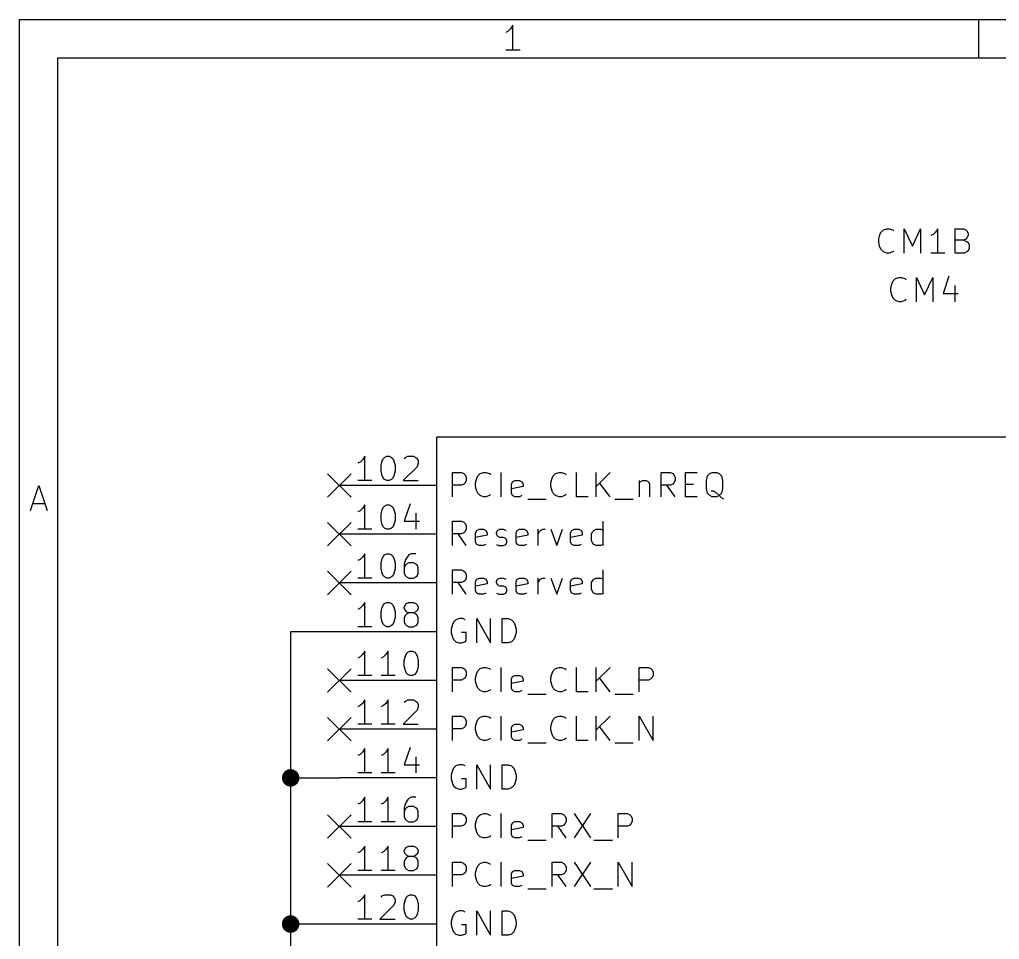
# Model space of a CAD drawing. Header units: millimetres. Extents: x 10 to 287, y -200 to -10.
# Drawn here: x 10 to 61.1, y -58 to -10 of the extents above; entities that cross this region are included whole.
import ezdxf

# ---------------------------------------------------------------- set-up
doc = ezdxf.new("R2010")
doc.units = ezdxf.units.MM
for name, color, linetype in [('BLUE', 174, 'CONTINUOUS'), ('GREENSIXTYFIVE', 129, 'CONTINUOUS'), ('LIGHTGREEN', 92, 'CONTINUOUS'), ('LIGHTRED', 12, 'CONTINUOUS'), ('RED', 14, 'CONTINUOUS')]:
    doc.layers.add(name, color=color, linetype=linetype)

msp = doc.modelspace()

# ---------------------------------------------------------------- linework, layer by layer
at = {"layer": 'BLUE', "linetype": 'CONTINUOUS'}
for p, q in [((26.0604, -33.6804), (27.2796, -34.8996)), ((27.2796, -33.6804), (26.0604, -34.8996)), ((26.0604, -36.2204), (27.2796, -37.4396)), ((27.2796, -36.2204), (26.0604, -37.4396)), ((26.0604, -38.7604), (27.2796, -39.9796)), ((27.2796, -38.7604), (26.0604, -39.9796)), ((26.0604, -43.8404), (27.2796, -45.0596)), ((27.2796, -43.8404), (26.0604, -45.0596)), ((26.0604, -46.3804), (27.2796, -47.5996)), ((27.2796, -46.3804), (26.0604, -47.5996)), ((26.0604, -51.4604), (27.2796, -52.6796)), ((27.2796, -51.4604), (26.0604, -52.6796)), ((26.0604, -54.0004), (27.2796, -55.2196)), ((27.2796, -54.0004), (26.0604, -55.2196))]:
    msp.add_line(p, q, dxfattribs=at)
at = {"layer": 'GREENSIXTYFIVE', "linetype": 'CONTINUOUS'}
for p, q in [((55.0334, -20.9597), (55.2148, -20.8992)), ((55.2148, -20.8992), (55.3357, -20.8992)), ((55.3357, -20.8992), (55.5172, -20.9597)), ((56.1219, -22.1692), (56.1219, -20.8992)), ((56.1219, -20.8992), (56.5453, -21.8064)), ((56.5453, -21.8064), (56.9686, -20.8992)), ((56.9686, -20.8992), (56.9686, -22.1692)), ((57.8757, -20.8992), (57.7548, -21.0807)), ((57.8757, -22.1692), (57.8757, -20.8992)), ((58.7828, -22.1692), (58.7828, -20.8992)), ((58.7828, -20.8992), (59.2062, -20.8992)), ((59.2062, -20.8992), (59.3271, -20.9597)), ((54.7915, -21.4435), (54.8519, -21.2016)), ((54.7915, -21.6249), (54.7915, -21.4435)), ((54.8519, -21.2016), (54.9124, -21.0807)), ((54.9124, -21.0807), (55.0334, -20.9597)), ((55.5172, -20.9597), (55.5776, -21.0202)), ((57.6338, -21.2016), (57.5129, -21.2621)), ((57.7548, -21.0807), (57.6338, -21.2016)), ((59.3271, -21.4435), (59.2062, -21.504)), ((59.3271, -20.9597), (59.3876, -21.0202)), ((59.3876, -21.383), (59.3271, -21.4435)), ((59.3876, -21.0202), (59.4481, -21.1411)), ((59.4481, -21.2621), (59.3876, -21.383)), ((59.4481, -21.1411), (59.4481, -21.2621)), ((54.8519, -21.8668), (54.7915, -21.6249)), ((54.9124, -21.9878), (54.8519, -21.8668)), ((59.2062, -21.504), (58.7828, -21.504)), ((59.2062, -21.504), (59.3876, -21.5645)), ((59.3876, -21.5645), (59.4481, -21.6249)), ((59.4481, -21.6249), (59.5085, -21.7459)), ((59.5085, -21.9273), (59.4481, -22.0483)), ((59.5085, -21.7459), (59.5085, -21.9273)), ((55.0334, -22.1088), (54.9124, -21.9878)), ((55.2148, -22.1692), (55.0334, -22.1088)), ((55.3357, -22.1692), (55.2148, -22.1692)), ((55.5172, -22.1088), (55.3357, -22.1692)), ((55.5776, -22.0483), (55.5172, -22.1088)), ((58.2386, -22.1692), (57.5129, -22.1692)), ((59.2666, -22.1692), (58.7828, -22.1692)), ((59.3876, -22.1088), (59.2666, -22.1692)), ((59.4481, -22.0483), (59.3876, -22.1088)), ((55.6684, -23.4997), (55.8498, -23.4392)), ((55.8498, -23.4392), (55.9707, -23.4392)), ((55.9707, -23.4392), (56.1522, -23.4997)), ((56.7569, -24.7092), (56.7569, -23.4392)), ((56.7569, -23.4392), (57.1803, -24.3464)), ((57.1803, -24.3464), (57.6036, -23.4392)), ((57.6036, -23.4392), (57.6036, -24.7092)), ((58.4502, -23.3788), (58.1479, -24.2859)), ((55.4265, -23.9835), (55.4869, -23.7416)), ((55.4265, -24.1649), (55.4265, -23.9835)), ((55.4869, -23.7416), (55.5474, -23.6207)), ((55.5474, -23.6207), (55.6684, -23.4997)), ((56.1522, -23.4997), (56.2126, -23.5602)), ((58.7526, -23.8626), (58.7526, -24.7092)), ((55.4869, -24.4068), (55.4265, -24.1649)), ((55.5474, -24.5278), (55.4869, -24.4068)), ((58.1479, -24.2859), (58.934, -24.2859)), ((55.6684, -24.6488), (55.5474, -24.5278)), ((55.8498, -24.7092), (55.6684, -24.6488)), ((55.9707, -24.7092), (55.8498, -24.7092)), ((56.1522, -24.6488), (55.9707, -24.7092)), ((56.2126, -24.5883), (56.1522, -24.6488)), ((32.5603, -34.8775), (32.5603, -33.6075)), ((32.5603, -33.6075), (33.0441, -33.6075)), ((33.0441, -33.6075), (33.1651, -33.668)), ((33.1651, -33.668), (33.2256, -33.7285)), ((33.8908, -33.789), (34.0118, -33.668)), ((34.0118, -33.668), (34.1932, -33.6075)), ((34.1932, -33.6075), (34.3141, -33.6075)), ((34.3141, -33.6075), (34.4956, -33.668)), ((34.4956, -33.668), (34.556, -33.7285)), ((35.1003, -34.8775), (35.1003, -33.6075)), ((37.8218, -33.789), (37.9428, -33.668)), ((37.9428, -33.668), (38.1242, -33.6075)), ((38.1242, -33.6075), (38.2451, -33.6075)), ((38.2451, -33.6075), (38.4266, -33.668)), ((38.4266, -33.668), (38.487, -33.7285)), ((39.0313, -34.8775), (39.0313, -33.6075)), ((40.0594, -34.8775), (40.0594, -33.6075)), ((40.7851, -33.6075), (40.0594, -34.3332)), ((43.446, -34.8775), (43.446, -33.6075)), ((43.446, -33.6075), (43.9298, -33.6075)), ((43.9298, -33.6075), (44.0508, -33.668)), ((44.0508, -33.668), (44.1113, -33.7285)), ((44.716, -34.8775), (44.716, -33.6075)), ((44.716, -33.6075), (45.3208, -33.6075)), ((45.865, -33.789), (45.986, -33.668)), ((45.986, -33.668), (46.1069, -33.6075)), ((46.1069, -33.6075), (46.3488, -33.6075)), ((46.3488, -33.6075), (46.4698, -33.668)), ((46.4698, -33.668), (46.5907, -33.789)), ((33.1651, -34.2123), (33.0441, -34.2728)), ((33.2256, -34.1518), (33.1651, -34.2123)), ((33.2256, -33.7285), (33.286, -33.8494)), ((33.286, -34.0309), (33.2256, -34.1518)), ((33.286, -33.8494), (33.286, -34.0309)), ((33.7699, -34.1518), (33.8303, -33.9099)), ((33.7699, -34.3332), (33.7699, -34.1518)), ((33.8303, -33.9099), (33.8908, -33.789)), ((35.6447, -34.2123), (35.7051, -34.0913)), ((35.6447, -34.6961), (35.6447, -34.2123)), ((35.7051, -34.0913), (35.8261, -34.0309)), ((35.8261, -34.0309), (36.068, -34.0309)), ((36.068, -34.0309), (36.1889, -34.0913)), ((36.1889, -34.0913), (36.2494, -34.2123)), ((36.2494, -34.2123), (36.2494, -34.3332)), ((37.7009, -34.1518), (37.7613, -33.9099)), ((37.7009, -34.3332), (37.7009, -34.1518)), ((37.7613, -33.9099), (37.8218, -33.789)), ((40.7851, -34.8775), (40.2409, -34.1518)), ((42.297, -34.0309), (42.297, -34.8775)), ((42.297, -34.1518), (42.3575, -34.0913)), ((42.3575, -34.0913), (42.4785, -34.0309)), ((42.4785, -34.0309), (42.6599, -34.0309)), ((42.6599, -34.0309), (42.7808, -34.0913)), ((42.7808, -34.0913), (42.8413, -34.2123)), ((42.8413, -34.2123), (42.8413, -34.8775)), ((44.0508, -34.2123), (43.9298, -34.2728)), ((44.1113, -34.1518), (44.0508, -34.2123)), ((44.1113, -33.7285), (44.1717, -33.8494)), ((44.1717, -34.0309), (44.1113, -34.1518)), ((44.1717, -33.8494), (44.1717, -34.0309)), ((44.716, -34.2123), (45.1394, -34.2123)), ((45.8046, -34.0309), (45.865, -33.789)), ((45.8046, -34.4542), (45.8046, -34.0309)), ((46.5907, -33.789), (46.6512, -34.0309)), ((46.6512, -34.0309), (46.6512, -34.4542)), ((33.0441, -34.2728), (32.5603, -34.2728)), ((33.8303, -34.5751), (33.7699, -34.3332)), ((33.8908, -34.6961), (33.8303, -34.5751)), ((34.0118, -34.8171), (33.8908, -34.6961)), ((36.2494, -34.3332), (35.6447, -34.4542)), ((35.7051, -34.8171), (35.6447, -34.6961)), ((37.7613, -34.5751), (37.7009, -34.3332)), ((37.8218, -34.6961), (37.7613, -34.5751)), ((37.9428, -34.8171), (37.8218, -34.6961)), ((43.9298, -34.2728), (43.446, -34.2728)), ((44.1717, -34.8775), (43.7484, -34.2728)), ((45.865, -34.6961), (45.8046, -34.4542)), ((45.986, -34.8171), (45.865, -34.6961)), ((46.1674, -34.5751), (46.0465, -34.5751)), ((46.2884, -34.6356), (46.1674, -34.5751)), ((46.4698, -34.8171), (46.2884, -34.6356)), ((46.5907, -34.6961), (46.4698, -34.8171)), ((46.6512, -34.4542), (46.5907, -34.6961)), ((34.1932, -34.8775), (34.0118, -34.8171)), ((34.3141, -34.8775), (34.1932, -34.8775)), ((34.4956, -34.8171), (34.3141, -34.8775)), ((34.556, -34.7566), (34.4956, -34.8171)), ((35.8261, -34.8775), (35.7051, -34.8171)), ((36.068, -34.8775), (35.8261, -34.8775)), ((36.1889, -34.8171), (36.068, -34.8775)), ((36.4914, -34.9985), (37.459, -34.9985)), ((38.1242, -34.8775), (37.9428, -34.8171)), ((38.2451, -34.8775), (38.1242, -34.8775)), ((38.4266, -34.8171), (38.2451, -34.8775)), ((38.487, -34.7566), (38.4266, -34.8171)), ((39.6361, -34.8775), (39.0313, -34.8775)), ((41.0271, -34.9985), (41.9947, -34.9985)), ((45.3208, -34.8775), (44.716, -34.8775)), ((46.1069, -34.8775), (45.986, -34.8171)), ((46.3488, -34.8775), (46.1069, -34.8775)), ((46.4698, -34.8171), (46.3488, -34.8775)), ((46.5907, -34.938), (46.4698, -34.8171)), ((46.7117, -34.9985), (46.5907, -34.938)), ((32.5603, -37.4175), (32.5603, -36.1475)), ((32.5603, -36.1475), (33.0441, -36.1475)), ((33.0441, -36.1475), (33.1651, -36.208)), ((33.1651, -36.208), (33.2256, -36.2685)), ((40.4223, -37.4175), (40.4223, -36.1475)), ((33.1651, -36.7523), (33.0441, -36.8128)), ((33.2256, -36.6918), (33.1651, -36.7523)), ((33.2256, -36.2685), (33.286, -36.3894)), ((33.286, -36.5709), (33.2256, -36.6918)), ((33.286, -36.3894), (33.286, -36.5709)), ((33.7699, -36.7523), (33.8303, -36.6313)), ((33.7699, -37.2361), (33.7699, -36.7523)), ((33.8303, -36.6313), (33.9513, -36.5709)), ((33.9513, -36.5709), (34.1932, -36.5709)), ((34.1932, -36.5709), (34.3141, -36.6313)), ((34.3141, -36.6313), (34.3746, -36.7523)), ((34.3746, -36.7523), (34.3746, -36.8732)), ((34.8585, -36.7523), (34.9189, -36.6313)), ((34.8585, -36.8128), (34.8585, -36.7523)), ((34.9189, -36.6313), (35.0399, -36.5709)), ((35.0399, -36.5709), (35.2213, -36.5709)), ((35.2213, -36.5709), (35.3423, -36.6313)), ((35.8866, -36.7523), (35.947, -36.6313)), ((35.8866, -37.2361), (35.8866, -36.7523)), ((35.947, -36.6313), (36.068, -36.5709)), ((36.068, -36.5709), (36.3099, -36.5709)), ((36.3099, -36.5709), (36.4308, -36.6313)), ((36.4308, -36.6313), (36.4913, -36.7523)), ((36.4913, -36.7523), (36.4913, -36.8732)), ((37.0356, -37.4175), (37.0356, -36.5709)), ((37.0356, -36.8128), (37.0961, -36.6918)), ((37.0961, -36.6918), (37.1566, -36.6313)), ((37.1566, -36.6313), (37.2775, -36.5709)), ((37.2775, -36.5709), (37.3985, -36.5709)), ((37.7009, -36.5709), (38.0033, -37.4175)), ((38.0033, -37.4175), (38.3056, -36.5709)), ((38.729, -36.7523), (38.7894, -36.6313)), ((38.729, -37.2361), (38.729, -36.7523)), ((38.7894, -36.6313), (38.9104, -36.5709)), ((38.9104, -36.5709), (39.1523, -36.5709)), ((39.1523, -36.5709), (39.2732, -36.6313)), ((39.2732, -36.6313), (39.3337, -36.7523)), ((39.3337, -36.7523), (39.3337, -36.8732)), ((39.8176, -36.8128), (39.878, -36.6918)), ((39.878, -36.6918), (39.9385, -36.6313)), ((39.9385, -36.6313), (40.0595, -36.5709)), ((40.0595, -36.5709), (40.3014, -36.5709)), ((40.3014, -36.5709), (40.4223, -36.6313)), ((33.0441, -36.8128), (32.5603, -36.8128)), ((33.286, -37.4175), (32.8627, -36.8128)), ((34.3746, -36.8732), (33.7699, -36.9942)), ((33.8303, -37.3571), (33.7699, -37.2361)), ((34.9189, -36.9337), (34.8585, -36.8128)), ((35.0399, -36.9942), (34.9189, -36.9337)), ((35.2213, -36.9942), (35.0399, -36.9942)), ((35.3423, -37.0547), (35.2213, -36.9942)), ((35.4027, -37.1756), (35.3423, -37.0547)), ((35.3423, -37.3571), (35.4027, -37.2361)), ((35.4027, -37.2361), (35.4027, -37.1756)), ((36.4913, -36.8732), (35.8866, -36.9942)), ((35.947, -37.3571), (35.8866, -37.2361)), ((39.3337, -36.8732), (38.729, -36.9942)), ((38.7894, -37.3571), (38.729, -37.2361)), ((39.8176, -37.1756), (39.8176, -36.8128)), ((39.878, -37.2966), (39.8176, -37.1756)), ((33.9513, -37.4175), (33.8303, -37.3571)), ((34.1932, -37.4175), (33.9513, -37.4175)), ((34.3141, -37.3571), (34.1932, -37.4175)), ((34.8585, -37.3571), (34.9794, -37.4175)), ((34.9794, -37.4175), (35.2213, -37.4175)), ((35.2213, -37.4175), (35.3423, -37.3571)), ((36.068, -37.4175), (35.947, -37.3571)), ((36.3099, -37.4175), (36.068, -37.4175)), ((36.4308, -37.3571), (36.3099, -37.4175)), ((38.9104, -37.4175), (38.7894, -37.3571)), ((39.1523, -37.4175), (38.9104, -37.4175)), ((39.2732, -37.3571), (39.1523, -37.4175)), ((39.9385, -37.3571), (39.878, -37.2966)), ((40.0595, -37.4175), (39.9385, -37.3571)), ((40.3014, -37.4175), (40.0595, -37.4175)), ((40.4223, -37.3571), (40.3014, -37.4175)), ((32.5603, -39.9575), (32.5603, -38.6875)), ((32.5603, -38.6875), (33.0441, -38.6875)), ((33.0441, -38.6875), (33.1651, -38.748)), ((33.1651, -38.748), (33.2256, -38.8085)), ((33.2256, -38.8085), (33.286, -38.9294)), ((40.4223, -39.9575), (40.4223, -38.6875)), ((33.1651, -39.2923), (33.0441, -39.3528)), ((33.2256, -39.2318), (33.1651, -39.2923)), ((33.286, -39.1109), (33.2256, -39.2318)), ((33.286, -38.9294), (33.286, -39.1109)), ((33.7699, -39.2923), (33.8303, -39.1713)), ((33.7699, -39.7761), (33.7699, -39.2923)), ((33.8303, -39.1713), (33.9513, -39.1109)), ((33.9513, -39.1109), (34.1932, -39.1109)), ((34.1932, -39.1109), (34.3141, -39.1713)), ((34.3141, -39.1713), (34.3746, -39.2923)), ((34.3746, -39.2923), (34.3746, -39.4132)), ((34.8585, -39.2923), (34.9189, -39.1713)), ((34.8585, -39.3528), (34.8585, -39.2923)), ((34.9189, -39.1713), (35.0399, -39.1109)), ((35.0399, -39.1109), (35.2213, -39.1109)), ((35.2213, -39.1109), (35.3423, -39.1713)), ((35.8866, -39.2923), (35.947, -39.1713)), ((35.8866, -39.7761), (35.8866, -39.2923)), ((35.947, -39.1713), (36.068, -39.1109)), ((36.068, -39.1109), (36.3099, -39.1109)), ((36.3099, -39.1109), (36.4308, -39.1713)), ((36.4308, -39.1713), (36.4913, -39.2923)), ((36.4913, -39.2923), (36.4913, -39.4132)), ((37.0356, -39.9575), (37.0356, -39.1109)), ((37.0356, -39.3528), (37.0961, -39.2318)), ((37.0961, -39.2318), (37.1566, -39.1713)), ((37.1566, -39.1713), (37.2775, -39.1109)), ((37.2775, -39.1109), (37.3985, -39.1109)), ((37.7009, -39.1109), (38.0033, -39.9575)), ((38.0033, -39.9575), (38.3056, -39.1109)), ((38.729, -39.2923), (38.7894, -39.1713)), ((38.729, -39.7761), (38.729, -39.2923)), ((38.7894, -39.1713), (38.9104, -39.1109)), ((38.9104, -39.1109), (39.1523, -39.1109)), ((39.1523, -39.1109), (39.2732, -39.1713)), ((39.2732, -39.1713), (39.3337, -39.2923)), ((39.3337, -39.2923), (39.3337, -39.4132)), ((39.8176, -39.3528), (39.878, -39.2318)), ((39.878, -39.2318), (39.9385, -39.1713)), ((39.9385, -39.1713), (40.0595, -39.1109)), ((40.0595, -39.1109), (40.3014, -39.1109)), ((40.3014, -39.1109), (40.4223, -39.1713)), ((33.0441, -39.3528), (32.5603, -39.3528)), ((33.286, -39.9575), (32.8627, -39.3528)), ((34.3746, -39.4132), (33.7699, -39.5342)), ((33.8303, -39.8971), (33.7699, -39.7761)), ((34.9189, -39.4737), (34.8585, -39.3528)), ((35.0399, -39.5342), (34.9189, -39.4737)), ((35.2213, -39.5342), (35.0399, -39.5342)), ((35.3423, -39.5947), (35.2213, -39.5342)), ((35.4027, -39.7156), (35.3423, -39.5947)), ((35.3423, -39.8971), (35.4027, -39.7761)), ((35.4027, -39.7761), (35.4027, -39.7156)), ((36.4913, -39.4132), (35.8866, -39.5342)), ((35.947, -39.8971), (35.8866, -39.7761)), ((39.3337, -39.4132), (38.729, -39.5342)), ((38.7894, -39.8971), (38.729, -39.7761)), ((39.8176, -39.7156), (39.8176, -39.3528)), ((39.878, -39.8366), (39.8176, -39.7156)), ((39.9385, -39.8971), (39.878, -39.8366)), ((33.9513, -39.9575), (33.8303, -39.8971)), ((34.1932, -39.9575), (33.9513, -39.9575)), ((34.3141, -39.8971), (34.1932, -39.9575)), ((34.8585, -39.8971), (34.9794, -39.9575)), ((34.9794, -39.9575), (35.2213, -39.9575)), ((35.2213, -39.9575), (35.3423, -39.8971)), ((36.068, -39.9575), (35.947, -39.8971)), ((36.3099, -39.9575), (36.068, -39.9575)), ((36.4308, -39.8971), (36.3099, -39.9575)), ((38.9104, -39.9575), (38.7894, -39.8971)), ((39.1523, -39.9575), (38.9104, -39.9575)), ((39.2732, -39.8971), (39.1523, -39.9575)), ((40.0595, -39.9575), (39.9385, -39.8971)), ((40.3014, -39.9575), (40.0595, -39.9575)), ((40.4223, -39.8971), (40.3014, -39.9575)), ((32.7418, -41.288), (32.6208, -41.409)), ((32.9232, -41.2275), (32.7418, -41.288)), ((33.1046, -41.2275), (32.9232, -41.2275)), ((33.2256, -41.288), (33.1046, -41.2275)), ((33.8303, -42.4975), (33.8303, -41.2275)), ((33.8303, -41.2275), (34.556, -42.4975)), ((34.556, -42.4975), (34.556, -41.2275)), ((35.1608, -42.4975), (35.1608, -41.2275)), ((35.1608, -41.2275), (35.4632, -41.2275)), ((35.4632, -41.2275), (35.6446, -41.288)), ((35.6446, -41.288), (35.7656, -41.409)), ((32.5603, -41.5299), (32.4999, -41.7718)), ((32.4999, -41.7718), (32.4999, -41.9532)), ((32.6208, -41.409), (32.5603, -41.5299)), ((35.7656, -41.409), (35.8261, -41.5299)), ((35.8261, -41.5299), (35.8865, -41.7718)), ((35.8865, -41.7718), (35.8865, -41.9532)), ((32.4999, -41.9532), (32.5603, -42.1951)), ((32.5603, -42.1951), (32.6208, -42.3161)), ((32.6208, -42.3161), (32.7418, -42.4371)), ((33.286, -41.9532), (33.0441, -41.9532)), ((33.2256, -42.4371), (33.286, -42.3766)), ((33.286, -42.3766), (33.286, -41.9532)), ((35.7656, -42.3161), (35.6446, -42.4371)), ((35.8261, -42.1951), (35.7656, -42.3161)), ((35.8865, -41.9532), (35.8261, -42.1951)), ((32.7418, -42.4371), (32.9232, -42.4975)), ((32.9232, -42.4975), (33.0441, -42.4975)), ((33.0441, -42.4975), (33.2256, -42.4371)), ((35.4632, -42.4975), (35.1608, -42.4975)), ((35.6446, -42.4371), (35.4632, -42.4975)), ((32.5603, -45.0375), (32.5603, -43.7675)), ((32.5603, -43.7675), (33.0441, -43.7675)), ((33.0441, -43.7675), (33.1651, -43.828)), ((33.1651, -43.828), (33.2256, -43.8885)), ((33.2256, -43.8885), (33.286, -44.0094)), ((33.8908, -43.949), (34.0118, -43.828)), ((34.0118, -43.828), (34.1932, -43.7675)), ((34.1932, -43.7675), (34.3141, -43.7675)), ((34.3141, -43.7675), (34.4956, -43.828)), ((34.4956, -43.828), (34.556, -43.8885)), ((35.1003, -45.0375), (35.1003, -43.7675)), ((37.8218, -43.949), (37.9428, -43.828)), ((37.9428, -43.828), (38.1242, -43.7675)), ((38.1242, -43.7675), (38.2451, -43.7675)), ((38.2451, -43.7675), (38.4266, -43.828)), ((38.4266, -43.828), (38.487, -43.8885)), ((39.0313, -45.0375), (39.0313, -43.7675)), ((40.0594, -45.0375), (40.0594, -43.7675)), ((40.7851, -43.7675), (40.0594, -44.4932)), ((42.297, -45.0375), (42.297, -43.7675)), ((42.297, -43.7675), (42.7808, -43.7675)), ((42.7808, -43.7675), (42.9018, -43.828)), ((42.9018, -43.828), (42.9623, -43.8885)), ((42.9623, -43.8885), (43.0227, -44.0094)), ((33.0441, -44.4328), (32.5603, -44.4328)), ((33.1651, -44.3723), (33.0441, -44.4328)), ((33.2256, -44.3118), (33.1651, -44.3723)), ((33.286, -44.1909), (33.2256, -44.3118)), ((33.286, -44.0094), (33.286, -44.1909)), ((33.7699, -44.3118), (33.8303, -44.0699)), ((33.7699, -44.4932), (33.7699, -44.3118)), ((33.8303, -44.0699), (33.8908, -43.949)), ((35.6447, -44.3723), (35.7051, -44.2513)), ((35.6447, -44.8561), (35.6447, -44.3723)), ((35.7051, -44.2513), (35.8261, -44.1909)), ((35.8261, -44.1909), (36.068, -44.1909)), ((36.068, -44.1909), (36.1889, -44.2513)), ((36.1889, -44.2513), (36.2494, -44.3723)), ((36.2494, -44.3723), (36.2494, -44.4932)), ((37.7009, -44.3118), (37.7613, -44.0699)), ((37.7009, -44.4932), (37.7009, -44.3118)), ((37.7613, -44.0699), (37.8218, -43.949)), ((40.7851, -45.0375), (40.2409, -44.3118)), ((42.7808, -44.4328), (42.297, -44.4328)), ((42.9018, -44.3723), (42.7808, -44.4328)), ((42.9623, -44.3118), (42.9018, -44.3723)), ((43.0227, -44.1909), (42.9623, -44.3118)), ((43.0227, -44.0094), (43.0227, -44.1909)), ((33.8303, -44.7351), (33.7699, -44.4932)), ((33.8908, -44.8561), (33.8303, -44.7351)), ((34.0118, -44.9771), (33.8908, -44.8561)), ((34.556, -44.9166), (34.4956, -44.9771)), ((36.2494, -44.4932), (35.6447, -44.6142)), ((35.7051, -44.9771), (35.6447, -44.8561)), ((37.7613, -44.7351), (37.7009, -44.4932)), ((37.8218, -44.8561), (37.7613, -44.7351)), ((37.9428, -44.9771), (37.8218, -44.8561)), ((38.487, -44.9166), (38.4266, -44.9771)), ((34.1932, -45.0375), (34.0118, -44.9771)), ((34.3141, -45.0375), (34.1932, -45.0375)), ((34.4956, -44.9771), (34.3141, -45.0375)), ((35.8261, -45.0375), (35.7051, -44.9771)), ((36.068, -45.0375), (35.8261, -45.0375)), ((36.1889, -44.9771), (36.068, -45.0375)), ((36.4914, -45.1585), (37.459, -45.1585)), ((38.1242, -45.0375), (37.9428, -44.9771)), ((38.2451, -45.0375), (38.1242, -45.0375)), ((38.4266, -44.9771), (38.2451, -45.0375)), ((39.6361, -45.0375), (39.0313, -45.0375)), ((41.0271, -45.1585), (41.9947, -45.1585)), ((32.5603, -47.5775), (32.5603, -46.3075)), ((32.5603, -46.3075), (33.0441, -46.3075)), ((33.0441, -46.3075), (33.1651, -46.368)), ((33.1651, -46.368), (33.2256, -46.4285)), ((33.2256, -46.4285), (33.286, -46.5494)), ((33.8908, -46.489), (34.0118, -46.368)), ((34.0118, -46.368), (34.1932, -46.3075)), ((34.1932, -46.3075), (34.3141, -46.3075)), ((34.3141, -46.3075), (34.4956, -46.368)), ((34.4956, -46.368), (34.556, -46.4285)), ((35.1003, -47.5775), (35.1003, -46.3075)), ((37.8218, -46.489), (37.9428, -46.368)), ((37.9428, -46.368), (38.1242, -46.3075)), ((38.1242, -46.3075), (38.2451, -46.3075)), ((38.2451, -46.3075), (38.4266, -46.368)), ((38.4266, -46.368), (38.487, -46.4285)), ((39.0313, -47.5775), (39.0313, -46.3075)), ((40.0594, -47.5775), (40.0594, -46.3075)), ((40.7851, -46.3075), (40.0594, -47.0332)), ((42.297, -47.5775), (42.297, -46.3075)), ((42.297, -46.3075), (43.0227, -47.5775)), ((43.0227, -47.5775), (43.0227, -46.3075)), ((33.0441, -46.9728), (32.5603, -46.9728)), ((33.1651, -46.9123), (33.0441, -46.9728)), ((33.2256, -46.8518), (33.1651, -46.9123)), ((33.286, -46.7309), (33.2256, -46.8518)), ((33.286, -46.5494), (33.286, -46.7309)), ((33.7699, -46.8518), (33.8303, -46.6099)), ((33.7699, -47.0332), (33.7699, -46.8518)), ((33.8303, -46.6099), (33.8908, -46.489)), ((35.6447, -46.9123), (35.7051, -46.7913)), ((35.6447, -47.3961), (35.6447, -46.9123)), ((35.7051, -46.7913), (35.8261, -46.7309)), ((35.8261, -46.7309), (36.068, -46.7309)), ((36.068, -46.7309), (36.1889, -46.7913)), ((36.1889, -46.7913), (36.2494, -46.9123)), ((36.2494, -46.9123), (36.2494, -47.0332)), ((37.7009, -46.8518), (37.7613, -46.6099)), ((37.7009, -47.0332), (37.7009, -46.8518)), ((37.7613, -46.6099), (37.8218, -46.489)), ((40.7851, -47.5775), (40.2409, -46.8518)), ((33.8303, -47.2751), (33.7699, -47.0332)), ((33.8908, -47.3961), (33.8303, -47.2751)), ((34.0118, -47.5171), (33.8908, -47.3961)), ((34.556, -47.4566), (34.4956, -47.5171)), ((36.2494, -47.0332), (35.6447, -47.1542)), ((35.7051, -47.5171), (35.6447, -47.3961)), ((37.7613, -47.2751), (37.7009, -47.0332)), ((37.8218, -47.3961), (37.7613, -47.2751)), ((37.9428, -47.5171), (37.8218, -47.3961)), ((38.487, -47.4566), (38.4266, -47.5171)), ((34.1932, -47.5775), (34.0118, -47.5171)), ((34.3141, -47.5775), (34.1932, -47.5775)), ((34.4956, -47.5171), (34.3141, -47.5775)), ((35.8261, -47.5775), (35.7051, -47.5171)), ((36.068, -47.5775), (35.8261, -47.5775)), ((36.1889, -47.5171), (36.068, -47.5775)), ((36.4914, -47.6985), (37.459, -47.6985)), ((38.1242, -47.5775), (37.9428, -47.5171)), ((38.2451, -47.5775), (38.1242, -47.5775)), ((38.4266, -47.5171), (38.2451, -47.5775)), ((39.6361, -47.5775), (39.0313, -47.5775)), ((41.0271, -47.6985), (41.9947, -47.6985)), ((32.6208, -49.029), (32.5603, -49.1499)), ((32.7418, -48.908), (32.6208, -49.029)), ((32.9232, -48.8475), (32.7418, -48.908)), ((33.1046, -48.8475), (32.9232, -48.8475)), ((33.2256, -48.908), (33.1046, -48.8475)), ((33.8303, -50.1175), (33.8303, -48.8475)), ((33.8303, -48.8475), (34.556, -50.1175)), ((34.556, -50.1175), (34.556, -48.8475)), ((35.1608, -50.1175), (35.1608, -48.8475)), ((35.1608, -48.8475), (35.4632, -48.8475)), ((35.4632, -48.8475), (35.6446, -48.908)), ((35.6446, -48.908), (35.7656, -49.029)), ((35.7656, -49.029), (35.8261, -49.1499)), ((32.5603, -49.1499), (32.4999, -49.3918)), ((32.4999, -49.3918), (32.4999, -49.5732)), ((35.8261, -49.1499), (35.8865, -49.3918)), ((35.8865, -49.3918), (35.8865, -49.5732)), ((32.4999, -49.5732), (32.5603, -49.8151)), ((32.5603, -49.8151), (32.6208, -49.9361)), ((32.6208, -49.9361), (32.7418, -50.0571)), ((32.7418, -50.0571), (32.9232, -50.1175)), ((33.286, -49.5732), (33.0441, -49.5732)), ((33.0441, -50.1175), (33.2256, -50.0571)), ((33.2256, -50.0571), (33.286, -49.9966)), ((33.286, -49.9966), (33.286, -49.5732)), ((35.6446, -50.0571), (35.4632, -50.1175)), ((35.7656, -49.9361), (35.6446, -50.0571)), ((35.8261, -49.8151), (35.7656, -49.9361)), ((35.8865, -49.5732), (35.8261, -49.8151)), ((32.9232, -50.1175), (33.0441, -50.1175)), ((35.4632, -50.1175), (35.1608, -50.1175)), ((32.5603, -52.6575), (32.5603, -51.3875)), ((32.5603, -51.3875), (33.0441, -51.3875)), ((33.0441, -51.3875), (33.1651, -51.448)), ((33.1651, -51.448), (33.2256, -51.5085)), ((33.2256, -51.5085), (33.286, -51.6294)), ((33.8303, -51.6899), (33.8908, -51.569)), ((33.8908, -51.569), (34.0118, -51.448)), ((34.0118, -51.448), (34.1932, -51.3875)), ((34.1932, -51.3875), (34.3141, -51.3875)), ((34.3141, -51.3875), (34.4956, -51.448)), ((34.4956, -51.448), (34.556, -51.5085)), ((35.1003, -52.6575), (35.1003, -51.3875)), ((37.7613, -52.6575), (37.7613, -51.3875)), ((37.7613, -51.3875), (38.2451, -51.3875)), ((38.2451, -51.3875), (38.3661, -51.448)), ((38.3661, -51.448), (38.4266, -51.5085)), ((38.4266, -51.5085), (38.487, -51.6294)), ((38.9104, -51.3875), (39.757, -52.6575)), ((39.757, -51.3875), (38.9104, -52.6575)), ((41.2084, -52.6575), (41.2084, -51.3875)), ((41.2084, -51.3875), (41.6922, -51.3875)), ((41.6922, -51.3875), (41.8132, -51.448)), ((41.8132, -51.448), (41.8737, -51.5085)), ((41.8737, -51.5085), (41.9341, -51.6294)), ((33.0441, -52.0528), (32.5603, -52.0528)), ((33.1651, -51.9923), (33.0441, -52.0528)), ((33.2256, -51.9318), (33.1651, -51.9923)), ((33.286, -51.8109), (33.2256, -51.9318)), ((33.286, -51.6294), (33.286, -51.8109)), ((33.7699, -51.9318), (33.8303, -51.6899)), ((33.7699, -52.1132), (33.7699, -51.9318)), ((35.6447, -51.9923), (35.7051, -51.8713)), ((35.6447, -52.4761), (35.6447, -51.9923)), ((35.7051, -51.8713), (35.8261, -51.8109)), ((35.8261, -51.8109), (36.068, -51.8109)), ((36.068, -51.8109), (36.1889, -51.8713)), ((36.1889, -51.8713), (36.2494, -51.9923)), ((36.2494, -51.9923), (36.2494, -52.1132)), ((38.2451, -52.0528), (37.7613, -52.0528)), ((38.487, -52.6575), (38.0637, -52.0528)), ((38.3661, -51.9923), (38.2451, -52.0528)), ((38.4266, -51.9318), (38.3661, -51.9923)), ((38.487, -51.8109), (38.4266, -51.9318)), ((38.487, -51.6294), (38.487, -51.8109)), ((41.6922, -52.0528), (41.2084, -52.0528)), ((41.8132, -51.9923), (41.6922, -52.0528)), ((41.8737, -51.9318), (41.8132, -51.9923)), ((41.9341, -51.8109), (41.8737, -51.9318)), ((41.9341, -51.6294), (41.9341, -51.8109)), ((33.8303, -52.3551), (33.7699, -52.1132)), ((33.8908, -52.4761), (33.8303, -52.3551)), ((34.0118, -52.5971), (33.8908, -52.4761)), ((34.1932, -52.6575), (34.0118, -52.5971)), ((34.4956, -52.5971), (34.3141, -52.6575)), ((34.556, -52.5366), (34.4956, -52.5971)), ((36.2494, -52.1132), (35.6447, -52.2342)), ((35.7051, -52.5971), (35.6447, -52.4761)), ((35.8261, -52.6575), (35.7051, -52.5971)), ((36.1889, -52.5971), (36.068, -52.6575)), ((34.3141, -52.6575), (34.1932, -52.6575)), ((36.068, -52.6575), (35.8261, -52.6575)), ((36.4914, -52.7785), (37.459, -52.7785)), ((39.9385, -52.7785), (40.9061, -52.7785)), ((32.5603, -55.1975), (32.5603, -53.9275)), ((32.5603, -53.9275), (33.0441, -53.9275)), ((33.0441, -53.9275), (33.1651, -53.988)), ((33.1651, -53.988), (33.2256, -54.0485)), ((33.2256, -54.0485), (33.286, -54.1694)), ((33.8303, -54.2299), (33.8908, -54.109)), ((33.8908, -54.109), (34.0118, -53.988)), ((34.0118, -53.988), (34.1932, -53.9275)), ((34.1932, -53.9275), (34.3141, -53.9275)), ((34.3141, -53.9275), (34.4956, -53.988)), ((34.4956, -53.988), (34.556, -54.0485)), ((35.1003, -55.1975), (35.1003, -53.9275)), ((37.7613, -55.1975), (37.7613, -53.9275)), ((37.7613, -53.9275), (38.2451, -53.9275)), ((38.2451, -53.9275), (38.3661, -53.988)), ((38.3661, -53.988), (38.4266, -54.0485)), ((38.4266, -54.0485), (38.487, -54.1694)), ((38.9104, -53.9275), (39.757, -55.1975)), ((39.757, -53.9275), (38.9104, -55.1975)), ((41.2084, -55.1975), (41.2084, -53.9275)), ((41.2084, -53.9275), (41.9341, -55.1975)), ((41.9341, -55.1975), (41.9341, -53.9275)), ((33.0441, -54.5928), (32.5603, -54.5928)), ((33.1651, -54.5323), (33.0441, -54.5928)), ((33.2256, -54.4718), (33.1651, -54.5323)), ((33.286, -54.3509), (33.2256, -54.4718)), ((33.286, -54.1694), (33.286, -54.3509)), ((33.7699, -54.4718), (33.8303, -54.2299)), ((33.7699, -54.6532), (33.7699, -54.4718)), ((33.8303, -54.8951), (33.7699, -54.6532)), ((35.6447, -54.5323), (35.7051, -54.4113)), ((35.6447, -55.0161), (35.6447, -54.5323)), ((36.2494, -54.6532), (35.6447, -54.7742)), ((35.7051, -54.4113), (35.8261, -54.3509)), ((35.8261, -54.3509), (36.068, -54.3509)), ((36.068, -54.3509), (36.1889, -54.4113)), ((36.1889, -54.4113), (36.2494, -54.5323)), ((36.2494, -54.5323), (36.2494, -54.6532)), ((38.2451, -54.5928), (37.7613, -54.5928)), ((38.487, -55.1975), (38.0637, -54.5928)), ((38.3661, -54.5323), (38.2451, -54.5928)), ((38.4266, -54.4718), (38.3661, -54.5323)), ((38.487, -54.3509), (38.4266, -54.4718)), ((38.487, -54.1694), (38.487, -54.3509)), ((33.8908, -55.0161), (33.8303, -54.8951)), ((34.0118, -55.1371), (33.8908, -55.0161)), ((34.1932, -55.1975), (34.0118, -55.1371)), ((34.4956, -55.1371), (34.3141, -55.1975)), ((34.556, -55.0766), (34.4956, -55.1371)), ((35.7051, -55.1371), (35.6447, -55.0161)), ((35.8261, -55.1975), (35.7051, -55.1371)), ((36.1889, -55.1371), (36.068, -55.1975)), ((34.3141, -55.1975), (34.1932, -55.1975)), ((36.068, -55.1975), (35.8261, -55.1975)), ((36.4914, -55.3185), (37.459, -55.3185)), ((39.9385, -55.3185), (40.9061, -55.3185)), ((32.6208, -56.649), (32.5603, -56.7699)), ((32.7418, -56.528), (32.6208, -56.649)), ((32.9232, -56.4675), (32.7418, -56.528)), ((33.1046, -56.4675), (32.9232, -56.4675)), ((33.2256, -56.528), (33.1046, -56.4675)), ((33.8303, -57.7375), (33.8303, -56.4675)), ((33.8303, -56.4675), (34.556, -57.7375)), ((34.556, -57.7375), (34.556, -56.4675)), ((35.1608, -57.7375), (35.1608, -56.4675)), ((35.1608, -56.4675), (35.4632, -56.4675)), ((35.4632, -56.4675), (35.6446, -56.528)), ((35.6446, -56.528), (35.7656, -56.649)), ((35.7656, -56.649), (35.8261, -56.7699)), ((32.5603, -56.7699), (32.4999, -57.0118)), ((32.4999, -57.0118), (32.4999, -57.1932)), ((32.4999, -57.1932), (32.5603, -57.4351)), ((33.286, -57.1932), (33.0441, -57.1932)), ((33.286, -57.6166), (33.286, -57.1932)), ((35.8261, -56.7699), (35.8865, -57.0118)), ((35.8865, -57.1932), (35.8261, -57.4351)), ((35.8865, -57.0118), (35.8865, -57.1932)), ((32.5603, -57.4351), (32.6208, -57.5561)), ((32.6208, -57.5561), (32.7418, -57.6771)), ((32.7418, -57.6771), (32.9232, -57.7375)), ((33.0441, -57.7375), (33.2256, -57.6771)), ((33.2256, -57.6771), (33.286, -57.6166)), ((35.6446, -57.6771), (35.4632, -57.7375)), ((35.7656, -57.5561), (35.6446, -57.6771)), ((35.8261, -57.4351), (35.7656, -57.5561)), ((32.9232, -57.7375), (33.0441, -57.7375)), ((35.4632, -57.7375), (35.1608, -57.7375))]:
    msp.add_line(p, q, dxfattribs=at)
at = {"layer": 'LIGHTGREEN', "linetype": 'CONTINUOUS'}
for p, q in [((26.67, -41.91), (24.13, -41.91)), ((24.13, -41.91), (24.13, -49.53)), ((24.13, -49.53), (26.67, -49.53)), ((24.13, -49.53), (24.13, -57.15)), ((24.13, -57.15), (24.13, -64.77)), ((26.67, -57.15), (24.13, -57.15))]:
    msp.add_line(p, q, dxfattribs=at)
at = {"layer": 'LIGHTGREEN', "const_width": 0.4572}
for points in [[(23.9014, -49.53, 1), (24.3586, -49.53, 1)], [(23.9014, -57.15, 1), (24.3586, -57.15, 1)]]:
    msp.add_lwpolyline(points, format="xyb", close=True, dxfattribs=at)
at = {"layer": 'LIGHTRED', "linetype": 'CONTINUOUS'}
for p, q in [((27.7586, -33.0653), (27.6377, -33.1258)), ((27.8796, -32.9444), (27.7586, -33.0653)), ((28.0005, -32.7629), (27.8796, -32.9444)), ((28.0005, -34.0329), (28.0005, -32.7629)), ((28.8472, -33.2467), (28.9076, -33.0048)), ((28.9076, -33.0048), (28.9681, -32.8839)), ((28.9681, -32.8839), (29.0286, -32.8234)), ((29.0286, -32.8234), (29.1495, -32.7629)), ((29.1495, -32.7629), (29.2705, -32.7629)), ((29.2705, -32.7629), (29.3914, -32.8234)), ((29.3914, -32.8234), (29.4519, -32.8839)), ((29.4519, -32.8839), (29.5124, -33.0048)), ((29.5124, -33.0048), (29.5729, -33.2467)), ((30.0567, -32.8839), (30.1171, -32.8234)), ((30.1171, -32.8234), (30.2381, -32.7629)), ((30.2381, -32.7629), (30.5405, -32.7629)), ((30.5405, -32.7629), (30.6614, -32.8234)), ((30.6614, -32.8234), (30.7219, -32.8839)), ((30.7219, -32.8839), (30.7824, -33.0048)), ((30.7824, -33.1258), (30.7219, -33.3072)), ((30.7824, -33.0048), (30.7824, -33.1258)), ((28.8472, -33.5491), (28.8472, -33.2467)), ((28.9076, -33.791), (28.8472, -33.5491)), ((29.5729, -33.5491), (29.5124, -33.791)), ((29.5729, -33.2467), (29.5729, -33.5491)), ((30.7219, -33.3072), (29.9962, -34.0329)), ((28.3634, -34.0329), (27.6377, -34.0329)), ((28.9681, -33.912), (28.9076, -33.791)), ((29.0286, -33.9725), (28.9681, -33.912)), ((29.1495, -34.0329), (29.0286, -33.9725)), ((29.2705, -34.0329), (29.1495, -34.0329)), ((29.3914, -33.9725), (29.2705, -34.0329)), ((29.4519, -33.912), (29.3914, -33.9725)), ((29.5124, -33.791), (29.4519, -33.912)), ((29.9962, -34.0329), (30.7824, -34.0329)), ((30.359, -35.2425), (30.0567, -36.1496)), ((27.7586, -35.6053), (27.6377, -35.6658)), ((27.8796, -35.4844), (27.7586, -35.6053)), ((28.0005, -35.3029), (27.8796, -35.4844)), ((28.0005, -36.5729), (28.0005, -35.3029)), ((28.8472, -35.7867), (28.9076, -35.5448)), ((28.9076, -35.5448), (28.9681, -35.4239)), ((28.9681, -35.4239), (29.0286, -35.3634)), ((29.0286, -35.3634), (29.1495, -35.3029)), ((29.1495, -35.3029), (29.2705, -35.3029)), ((29.2705, -35.3029), (29.3914, -35.3634)), ((29.3914, -35.3634), (29.4519, -35.4239)), ((29.4519, -35.4239), (29.5124, -35.5448)), ((29.5124, -35.5448), (29.5729, -35.7867)), ((30.6614, -35.7263), (30.6614, -36.5729)), ((28.8472, -36.0891), (28.8472, -35.7867)), ((28.9076, -36.331), (28.8472, -36.0891)), ((29.5729, -36.0891), (29.5124, -36.331)), ((29.5729, -35.7867), (29.5729, -36.0891)), ((30.0567, -36.1496), (30.8428, -36.1496)), ((28.3634, -36.5729), (27.6377, -36.5729)), ((28.9681, -36.452), (28.9076, -36.331)), ((29.0286, -36.5125), (28.9681, -36.452)), ((29.1495, -36.5729), (29.0286, -36.5125)), ((29.2705, -36.5729), (29.1495, -36.5729)), ((29.3914, -36.5125), (29.2705, -36.5729)), ((29.4519, -36.452), (29.3914, -36.5125)), ((29.5124, -36.331), (29.4519, -36.452)), ((27.7586, -38.1453), (27.6377, -38.2058)), ((27.8796, -38.0244), (27.7586, -38.1453)), ((28.0005, -37.8429), (27.8796, -38.0244)), ((28.0005, -39.1129), (28.0005, -37.8429)), ((28.8472, -38.3267), (28.9076, -38.0848)), ((28.9076, -38.0848), (28.9681, -37.9639)), ((28.9681, -37.9639), (29.0286, -37.9034)), ((29.0286, -37.9034), (29.1495, -37.8429)), ((29.1495, -37.8429), (29.2705, -37.8429)), ((29.2705, -37.8429), (29.3914, -37.9034)), ((29.3914, -37.9034), (29.4519, -37.9639)), ((29.4519, -37.9639), (29.5124, -38.0848)), ((29.5124, -38.0848), (29.5729, -38.3267)), ((30.1171, -38.1453), (30.0567, -38.3872)), ((30.2381, -37.9639), (30.1171, -38.1453)), ((30.2986, -37.9034), (30.2381, -37.9639)), ((30.4195, -37.8429), (30.2986, -37.9034)), ((30.6614, -37.8429), (30.4195, -37.8429)), ((28.8472, -38.6291), (28.8472, -38.3267)), ((28.9076, -38.871), (28.8472, -38.6291)), ((29.5729, -38.6291), (29.5124, -38.871)), ((29.5729, -38.3267), (29.5729, -38.6291)), ((30.0567, -38.3872), (30.0567, -38.871)), ((30.1171, -38.4477), (30.0567, -38.5686)), ((30.1776, -38.3872), (30.1171, -38.4477)), ((30.2986, -38.3267), (30.1776, -38.3872)), ((30.5405, -38.3267), (30.2986, -38.3267)), ((30.6614, -38.3872), (30.5405, -38.3267)), ((30.7219, -38.4477), (30.6614, -38.3872)), ((30.7824, -38.5686), (30.7219, -38.4477)), ((30.7824, -38.871), (30.7824, -38.5686)), ((28.3634, -39.1129), (27.6377, -39.1129)), ((28.9681, -38.992), (28.9076, -38.871)), ((29.0286, -39.0525), (28.9681, -38.992)), ((29.1495, -39.1129), (29.0286, -39.0525)), ((29.2705, -39.1129), (29.1495, -39.1129)), ((29.3914, -39.0525), (29.2705, -39.1129)), ((29.4519, -38.992), (29.3914, -39.0525)), ((29.5124, -38.871), (29.4519, -38.992)), ((30.0567, -38.871), (30.1171, -38.992)), ((30.1171, -38.992), (30.1776, -39.0525)), ((30.1776, -39.0525), (30.2986, -39.1129)), ((30.2986, -39.1129), (30.5405, -39.1129)), ((30.5405, -39.1129), (30.6614, -39.0525)), ((30.6614, -39.0525), (30.7219, -38.992)), ((30.7219, -38.992), (30.7824, -38.871)), ((27.7586, -40.6853), (27.6377, -40.7458)), ((27.8796, -40.5644), (27.7586, -40.6853)), ((28.0005, -40.3829), (27.8796, -40.5644)), ((28.0005, -41.6529), (28.0005, -40.3829)), ((28.8472, -40.8667), (28.9076, -40.6248)), ((28.9076, -40.6248), (28.9681, -40.5039)), ((28.9681, -40.5039), (29.0286, -40.4434)), ((29.0286, -40.4434), (29.1495, -40.3829)), ((29.1495, -40.3829), (29.2705, -40.3829)), ((29.2705, -40.3829), (29.3914, -40.4434)), ((29.3914, -40.4434), (29.4519, -40.5039)), ((29.4519, -40.5039), (29.5124, -40.6248)), ((29.5124, -40.6248), (29.5729, -40.8667)), ((30.0567, -40.6248), (30.1171, -40.5039)), ((30.0567, -40.6853), (30.0567, -40.6248)), ((30.1171, -40.8063), (30.0567, -40.6853)), ((30.1171, -40.5039), (30.1776, -40.4434)), ((30.1776, -40.8667), (30.1171, -40.8063)), ((30.1776, -40.4434), (30.2986, -40.3829)), ((30.2986, -40.3829), (30.5405, -40.3829)), ((30.5405, -40.3829), (30.6614, -40.4434)), ((30.6614, -40.4434), (30.7219, -40.5039)), ((30.7219, -40.8063), (30.6614, -40.8667)), ((30.7219, -40.5039), (30.7824, -40.6248)), ((30.7824, -40.6853), (30.7219, -40.8063)), ((30.7824, -40.6248), (30.7824, -40.6853)), ((28.8472, -41.1691), (28.8472, -40.8667)), ((28.9076, -41.411), (28.8472, -41.1691)), ((29.5729, -41.1691), (29.5124, -41.411)), ((29.5729, -40.8667), (29.5729, -41.1691)), ((30.1171, -41.0482), (30.0567, -41.1691)), ((30.0567, -41.1691), (30.0567, -41.411)), ((30.1776, -40.9877), (30.1171, -41.0482)), ((30.2986, -40.9272), (30.1776, -40.8667)), ((30.2986, -40.9272), (30.1776, -40.9877)), ((30.5405, -40.9272), (30.2986, -40.9272)), ((30.6614, -40.8667), (30.5405, -40.9272)), ((30.6614, -40.9877), (30.5405, -40.9272)), ((30.7219, -41.0482), (30.6614, -40.9877)), ((30.7824, -41.1691), (30.7219, -41.0482)), ((30.7824, -41.411), (30.7824, -41.1691)), ((28.3634, -41.6529), (27.6377, -41.6529)), ((28.9681, -41.532), (28.9076, -41.411)), ((29.0286, -41.5925), (28.9681, -41.532)), ((29.1495, -41.6529), (29.0286, -41.5925)), ((29.2705, -41.6529), (29.1495, -41.6529)), ((29.3914, -41.5925), (29.2705, -41.6529)), ((29.4519, -41.532), (29.3914, -41.5925)), ((29.5124, -41.411), (29.4519, -41.532)), ((30.0567, -41.411), (30.1171, -41.532)), ((30.1171, -41.532), (30.1776, -41.5925)), ((30.1776, -41.5925), (30.2986, -41.6529)), ((30.2986, -41.6529), (30.5405, -41.6529)), ((30.5405, -41.6529), (30.6614, -41.5925)), ((30.6614, -41.5925), (30.7219, -41.532)), ((30.7219, -41.532), (30.7824, -41.411)), ((27.7586, -43.2253), (27.6377, -43.2858)), ((27.8796, -43.1044), (27.7586, -43.2253)), ((28.0005, -42.9229), (27.8796, -43.1044)), ((28.0005, -44.1929), (28.0005, -42.9229)), ((28.9681, -43.2253), (28.8472, -43.2858)), ((29.0891, -43.1044), (28.9681, -43.2253)), ((29.21, -42.9229), (29.0891, -43.1044)), ((29.21, -44.1929), (29.21, -42.9229)), ((30.0567, -43.4067), (30.1171, -43.1648)), ((30.0567, -43.7091), (30.0567, -43.4067)), ((30.1171, -43.1648), (30.1776, -43.0439)), ((30.1776, -43.0439), (30.2381, -42.9834)), ((30.2381, -42.9834), (30.359, -42.9229)), ((30.359, -42.9229), (30.48, -42.9229)), ((30.48, -42.9229), (30.6009, -42.9834)), ((30.6009, -42.9834), (30.6614, -43.0439)), ((30.6614, -43.0439), (30.7219, -43.1648)), ((30.7219, -43.1648), (30.7824, -43.4067)), ((30.7824, -43.4067), (30.7824, -43.7091)), ((30.1171, -43.951), (30.0567, -43.7091)), ((30.7824, -43.7091), (30.7219, -43.951)), ((28.3634, -44.1929), (27.6377, -44.1929)), ((29.5729, -44.1929), (28.8472, -44.1929)), ((30.1776, -44.072), (30.1171, -43.951)), ((30.2381, -44.1325), (30.1776, -44.072)), ((30.359, -44.1929), (30.2381, -44.1325)), ((30.48, -44.1929), (30.359, -44.1929)), ((30.6009, -44.1325), (30.48, -44.1929)), ((30.6614, -44.072), (30.6009, -44.1325)), ((30.7219, -43.951), (30.6614, -44.072)), ((27.7586, -45.7653), (27.6377, -45.8258)), ((27.8796, -45.6444), (27.7586, -45.7653)), ((28.0005, -45.4629), (27.8796, -45.6444)), ((28.0005, -46.7329), (28.0005, -45.4629)), ((28.9681, -45.7653), (28.8472, -45.8258)), ((29.0891, -45.6444), (28.9681, -45.7653)), ((29.21, -45.4629), (29.0891, -45.6444)), ((29.21, -46.7329), (29.21, -45.4629)), ((30.0567, -45.5839), (30.1171, -45.5234)), ((30.1171, -45.5234), (30.2381, -45.4629)), ((30.2381, -45.4629), (30.5405, -45.4629)), ((30.5405, -45.4629), (30.6614, -45.5234)), ((30.6614, -45.5234), (30.7219, -45.5839)), ((30.7219, -45.5839), (30.7824, -45.7048)), ((30.7824, -45.8258), (30.7219, -46.0072)), ((30.7824, -45.7048), (30.7824, -45.8258)), ((30.7219, -46.0072), (29.9962, -46.7329)), ((28.3634, -46.7329), (27.6377, -46.7329)), ((29.5729, -46.7329), (28.8472, -46.7329)), ((29.9962, -46.7329), (30.7824, -46.7329)), ((28.0005, -48.0029), (27.8796, -48.1844)), ((28.0005, -49.2729), (28.0005, -48.0029)), ((29.21, -48.0029), (29.0891, -48.1844)), ((29.21, -49.2729), (29.21, -48.0029)), ((30.359, -47.9425), (30.0567, -48.8496)), ((27.7586, -48.3053), (27.6377, -48.3658)), ((27.8796, -48.1844), (27.7586, -48.3053)), ((28.9681, -48.3053), (28.8472, -48.3658)), ((29.0891, -48.1844), (28.9681, -48.3053)), ((30.6614, -48.4263), (30.6614, -49.2729)), ((30.0567, -48.8496), (30.8428, -48.8496)), ((28.3634, -49.2729), (27.6377, -49.2729)), ((29.5729, -49.2729), (28.8472, -49.2729)), ((28.0005, -50.5429), (27.8796, -50.7244)), ((28.0005, -51.8129), (28.0005, -50.5429)), ((29.21, -50.5429), (29.0891, -50.7244)), ((29.21, -51.8129), (29.21, -50.5429)), ((30.4195, -50.5429), (30.2986, -50.6034)), ((30.6614, -50.5429), (30.4195, -50.5429)), ((27.7586, -50.8453), (27.6377, -50.9058)), ((27.8796, -50.7244), (27.7586, -50.8453)), ((28.9681, -50.8453), (28.8472, -50.9058)), ((29.0891, -50.7244), (28.9681, -50.8453)), ((30.1171, -50.8453), (30.0567, -51.0872)), ((30.2381, -50.6639), (30.1171, -50.8453)), ((30.2986, -51.0267), (30.1776, -51.0872)), ((30.2986, -50.6034), (30.2381, -50.6639)), ((30.5405, -51.0267), (30.2986, -51.0267)), ((30.6614, -51.0872), (30.5405, -51.0267)), ((30.0567, -51.0872), (30.0567, -51.571)), ((30.1171, -51.1477), (30.0567, -51.2686)), ((30.0567, -51.571), (30.1171, -51.692)), ((30.1776, -51.0872), (30.1171, -51.1477)), ((30.7219, -51.1477), (30.6614, -51.0872)), ((30.7824, -51.2686), (30.7219, -51.1477)), ((30.7219, -51.692), (30.7824, -51.571)), ((30.7824, -51.571), (30.7824, -51.2686)), ((28.3634, -51.8129), (27.6377, -51.8129)), ((29.5729, -51.8129), (28.8472, -51.8129)), ((30.1171, -51.692), (30.1776, -51.7525)), ((30.1776, -51.7525), (30.2986, -51.8129)), ((30.2986, -51.8129), (30.5405, -51.8129)), ((30.5405, -51.8129), (30.6614, -51.7525)), ((30.6614, -51.7525), (30.7219, -51.692)), ((28.0005, -53.0829), (27.8796, -53.2644)), ((28.0005, -54.3529), (28.0005, -53.0829)), ((29.21, -53.0829), (29.0891, -53.2644)), ((29.21, -54.3529), (29.21, -53.0829)), ((30.1776, -53.1434), (30.2986, -53.0829)), ((30.2986, -53.0829), (30.5405, -53.0829)), ((30.5405, -53.0829), (30.6614, -53.1434)), ((27.7586, -53.3853), (27.6377, -53.4458)), ((27.8796, -53.2644), (27.7586, -53.3853)), ((28.9681, -53.3853), (28.8472, -53.4458)), ((29.0891, -53.2644), (28.9681, -53.3853)), ((30.0567, -53.3248), (30.1171, -53.2039)), ((30.0567, -53.3853), (30.0567, -53.3248)), ((30.1171, -53.5063), (30.0567, -53.3853)), ((30.1171, -53.2039), (30.1776, -53.1434)), ((30.1776, -53.5667), (30.1171, -53.5063)), ((30.2986, -53.6272), (30.1776, -53.5667)), ((30.2986, -53.6272), (30.1776, -53.6877)), ((30.5405, -53.6272), (30.2986, -53.6272)), ((30.6614, -53.5667), (30.5405, -53.6272)), ((30.6614, -53.6877), (30.5405, -53.6272)), ((30.6614, -53.1434), (30.7219, -53.2039)), ((30.7219, -53.5063), (30.6614, -53.5667)), ((30.7219, -53.2039), (30.7824, -53.3248)), ((30.7824, -53.3853), (30.7219, -53.5063)), ((30.7824, -53.3248), (30.7824, -53.3853)), ((30.1171, -53.7482), (30.0567, -53.8691)), ((30.0567, -53.8691), (30.0567, -54.111)), ((30.0567, -54.111), (30.1171, -54.232)), ((30.1776, -53.6877), (30.1171, -53.7482)), ((30.7219, -53.7482), (30.6614, -53.6877)), ((30.7824, -53.8691), (30.7219, -53.7482)), ((30.7219, -54.232), (30.7824, -54.111)), ((30.7824, -54.111), (30.7824, -53.8691)), ((28.3634, -54.3529), (27.6377, -54.3529)), ((29.5729, -54.3529), (28.8472, -54.3529)), ((30.1171, -54.232), (30.1776, -54.2925)), ((30.1776, -54.2925), (30.2986, -54.3529)), ((30.2986, -54.3529), (30.5405, -54.3529)), ((30.5405, -54.3529), (30.6614, -54.2925)), ((30.6614, -54.2925), (30.7219, -54.232)), ((28.0005, -55.6229), (27.8796, -55.8044)), ((28.0005, -56.8929), (28.0005, -55.6229)), ((28.9076, -55.6834), (29.0286, -55.6229)), ((29.0286, -55.6229), (29.331, -55.6229)), ((29.331, -55.6229), (29.4519, -55.6834)), ((30.2381, -55.6834), (30.359, -55.6229)), ((30.359, -55.6229), (30.48, -55.6229)), ((30.48, -55.6229), (30.6009, -55.6834)), ((27.7586, -55.9253), (27.6377, -55.9858)), ((27.8796, -55.8044), (27.7586, -55.9253)), ((29.5124, -56.1672), (28.7867, -56.8929)), ((28.8472, -55.7439), (28.9076, -55.6834)), ((29.4519, -55.6834), (29.5124, -55.7439)), ((29.5124, -55.7439), (29.5729, -55.8648)), ((29.5729, -55.9858), (29.5124, -56.1672)), ((29.5729, -55.8648), (29.5729, -55.9858)), ((30.0567, -56.1067), (30.1171, -55.8648)), ((30.0567, -56.4091), (30.0567, -56.1067)), ((30.1171, -55.8648), (30.1776, -55.7439)), ((30.1776, -55.7439), (30.2381, -55.6834)), ((30.6009, -55.6834), (30.6614, -55.7439)), ((30.6614, -55.7439), (30.7219, -55.8648)), ((30.7219, -55.8648), (30.7824, -56.1067)), ((30.7824, -56.1067), (30.7824, -56.4091)), ((30.1171, -56.651), (30.0567, -56.4091)), ((30.1776, -56.772), (30.1171, -56.651)), ((30.7219, -56.651), (30.6614, -56.772)), ((30.7824, -56.4091), (30.7219, -56.651)), ((28.3634, -56.8929), (27.6377, -56.8929)), ((28.7867, -56.8929), (29.5729, -56.8929)), ((30.2381, -56.8325), (30.1776, -56.772)), ((30.359, -56.8929), (30.2381, -56.8325)), ((30.48, -56.8929), (30.359, -56.8929)), ((30.6009, -56.8325), (30.48, -56.8929)), ((30.6614, -56.772), (30.6009, -56.8325))]:
    msp.add_line(p, q, dxfattribs=at)
at = {"layer": 'RED', "linetype": 'CONTINUOUS'}
for p, q in [((10, -10), (287.0022, -10)), ((10, -200.0072), (10, -10)), ((60, -12), (60, -10)), ((35.47, -10.6032), (35.3462, -10.6651)), ((35.5938, -10.4794), (35.47, -10.6032)), ((35.7176, -10.2937), (35.5938, -10.4794)), ((35.7176, -11.5937), (35.7176, -10.2937)), ((36.089, -11.5937), (35.3462, -11.5937)), ((12, -12), (285.0022, -12)), ((12, -198.0072), (12, -12)), ((31.75, -161.29), (31.75, -31.75)), ((31.75, -31.75), (82.55, -31.75)), ((10.5667, -35.5937), (11, -34.2937)), ((11, -34.2937), (11.4333, -35.5937)), ((31.75, -34.29), (26.67, -34.29)), ((10.6905, -35.2222), (11.3095, -35.2222)), ((31.75, -36.83), (26.67, -36.83)), ((31.75, -39.37), (26.67, -39.37)), ((31.75, -41.91), (26.67, -41.91)), ((31.75, -44.45), (26.67, -44.45)), ((31.75, -46.99), (26.67, -46.99)), ((31.75, -49.53), (26.67, -49.53)), ((31.75, -52.07), (26.67, -52.07)), ((31.75, -54.61), (26.67, -54.61)), ((31.75, -57.15), (26.67, -57.15))]:
    msp.add_line(p, q, dxfattribs=at)

doc.saveas('drawing.dxf')
